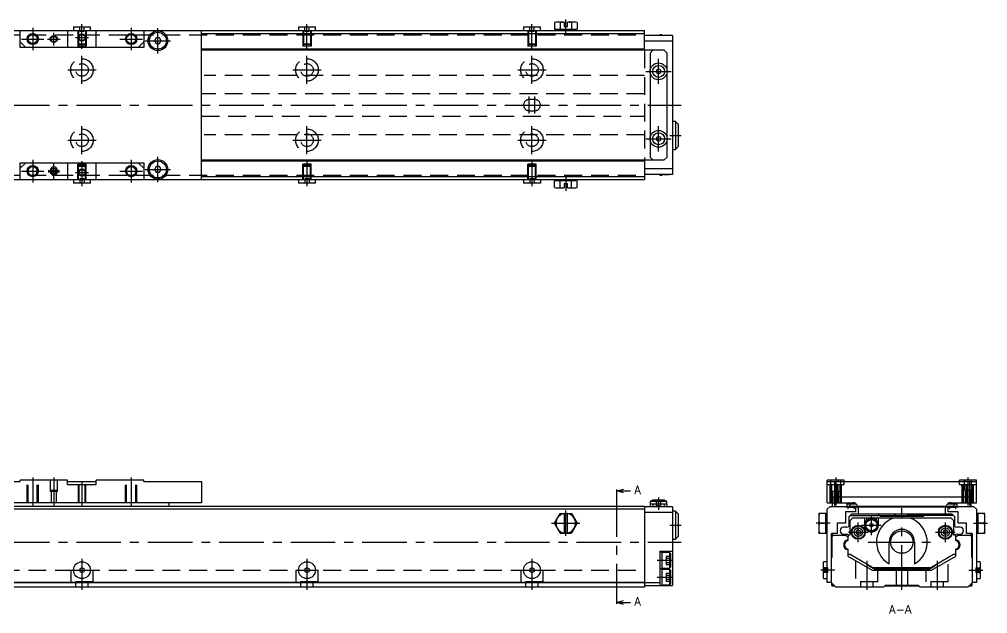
# Model space of a CAD drawing. Extents: x -1 to 684, y -8 to 212.
# Drawn here: x 339.7 to 684, y 0.5 to 212 of the extents above; entities that cross this region are included whole.
import ezdxf

# ---------------------------------------------------------------- set-up
doc = ezdxf.new("R2010")
doc.units = 0
doc.header["$LTSCALE"] = 0.5
doc.linetypes.add('CENTER', pattern=[50.8, 31.75, -6.35, 6.35, -6.35])
doc.linetypes.add('DASHED', pattern=[19.05, 12.7, -6.35])
for name, color, linetype in [('MSM_CENTER', 1, 'CENTER'), ('MSM_CONTINUOUS', 7, 'CONTINUOUS'), ('MSM_DASHED', 4, 'DASHED'), ('MSM_NARROW', 5, 'CONTINUOUS'), ('MSM_PART_NUMBER', 7, 'CONTINUOUS')]:
    doc.layers.add(name, color=color, linetype=linetype)
doc.styles.get("Standard").update_dxf_attribs({"font": 'txt.shx', "height": 1, "bigfont": 'bigfont.shx'})

msp = doc.modelspace()

# ---------------------------------------------------------------- linework, layer by layer
at = {"layer": 'MSM_CENTER'}
for p, q in [((362, 201.49), (362, 210.29)), ((442, 201.49), (442, 210.29)), ((521.99, 201.49), (521.99, 210.29)), ((533.99, 206.97), (533.99, 211.99)), ((344.5, 208.99), (344.5, 200.99)), ((352, 202.74), (352, 207.24)), ((379.5, 208.99), (379.5, 200.99)), ((389, 199.89), (389, 208.89)), ((340.5, 204.99), (348.5, 204.99)), ((349.75, 204.99), (354.25, 204.99)), ((359.69, 205.49), (364.29, 205.49)), ((375.5, 204.99), (383.5, 204.99)), ((384.5, 204.39), (393.5, 204.39)), ((362, 188.99), (362, 198.99)), ((442, 188.99), (442, 198.99)), ((521.99, 188.99), (521.99, 198.99)), ((567, 188.99), (567, 197.99)), ((357, 193.99), (367, 193.99)), ((437, 193.99), (447, 193.99)), ((517, 193.99), (527, 193.99)), ((562.5, 193.49), (571.5, 193.49)), ((521, 178.49), (521, 184.49)), ((523, 178.49), (523, 184.49)), ((106, 181.49), (575, 181.49)), ((362, 163.99), (362, 173.99)), ((442, 163.99), (442, 173.99)), ((521.99, 163.99), (521.99, 173.99)), ((567, 164.99), (567, 173.99)), ((357, 168.99), (367, 168.99)), ((437, 168.99), (447, 168.99)), ((517, 168.99), (527, 168.99)), ((562.5, 169.49), (571.5, 169.49)), ((571, 170.69), (575, 170.69)), ((344.5, 161.99), (344.5, 153.99)), ((379.5, 161.99), (379.5, 153.99)), ((389, 154.09), (389, 163.09)), ((352, 155.24), (352, 160.74)), ((362, 161.49), (362, 152.69)), ((384.5, 158.59), (393.5, 158.59)), ((442, 161.49), (442, 152.69)), ((521.99, 161.49), (521.99, 152.69)), ((340.5, 157.99), (348.5, 157.99)), ((350, 158.24), (354, 158.24)), ((350, 157.99), (354, 157.99)), ((350, 157.74), (354, 157.74)), ((359.69, 157.49), (364.29, 157.49)), ((375.5, 157.99), (383.5, 157.99)), ((533.99, 155.99), (533.99, 150.99)), ((344.5, 49), (344.5, 39)), ((352, 49), (352, 39)), ((379.5, 49), (379.5, 39)), ((629.99, 49), (629.99, 39)), ((676.99, 49), (676.99, 39)), ((362, 47.5), (362, 39)), ((629.49, 47.5), (629.49, 39)), ((677.49, 47.5), (677.49, 39)), ((552, 43.7), (552, 5)), ((567, 41.9), (567, 37.5)), ((653.49, 9), (653.49, 38)), ((533.99, 28.2), (533.99, 37.2)), ((642.69, 28.5), (642.69, 35.5)), ((528.95, 32.7), (539.04, 32.7)), ((571, 32), (575, 32)), ((627.99, 32.7), (622.99, 32.7)), ((637.99, 26), (637.99, 33)), ((639.19, 32), (646.19, 32)), ((668.99, 26), (668.99, 33)), ((678.99, 32.7), (683.99, 32.7)), ((634.49, 29.5), (641.49, 29.5)), ((665.49, 29.5), (672.49, 29.5)), ((106, 26), (575, 26)), ((641.49, 26), (665.49, 26)), ((362, 20), (362, 9)), ((442, 20), (442, 9)), ((521.99, 20), (521.99, 9)), ((566.5, 19.5), (572.2, 19.5)), ((640.99, 19.29), (640.99, 9)), ((665.99, 19.29), (665.99, 9)), ((358, 16), (366, 16)), ((438, 16), (446, 16)), ((517.99, 16), (525.99, 16)), ((629.69, 16), (624.69, 16)), ((677.29, 16), (682.29, 16)), ((566.5, 13.5), (572.2, 13.5))]:
    msp.add_line(p, q, dxfattribs=at)
at = {"layer": 'MSM_CONTINUOUS'}
for p, q in [((530.49, 210.99), (529.95, 210.85)), ((529.95, 210.85), (529.95, 208.49)), ((533.39, 210.99), (530.49, 210.99)), ((531.97, 210.85), (531.97, 208.49)), ((533.39, 210.99), (533.39, 209.49)), ((537.5, 210.99), (534.6, 210.99)), ((534.6, 209.49), (534.6, 210.99)), ((536.02, 210.85), (536.02, 208.49)), ((538.04, 210.85), (537.5, 210.99)), ((538.04, 210.85), (538.04, 208.49)), ((162, 207.99), (562, 207.99)), ((340, 201.99), (340, 207.99)), ((356.9, 207.99), (356.9, 201.99)), ((359, 209.29), (365, 209.29)), ((359, 209.29), (359, 207.99)), ((365, 207.99), (365, 209.29)), ((367.1, 201.99), (367.1, 207.99)), ((384, 207.99), (384, 201.99)), ((404.5, 154.99), (404.5, 207.99)), ((404.5, 206.99), (562, 206.99)), ((438.99, 209.29), (445, 209.29)), ((438.99, 209.29), (438.99, 207.99)), ((445, 207.99), (445, 209.29)), ((519, 209.29), (525, 209.29)), ((519, 209.29), (519, 207.99)), ((525, 207.99), (525, 209.29)), ((529.95, 208.49), (538.04, 208.49)), ((530.49, 208.49), (530.49, 207.99)), ((533.39, 209.49), (534.6, 209.49)), ((537.5, 207.99), (537.5, 208.49)), ((562, 200.99), (562, 207.99)), ((342, 201.99), (340, 203.99)), ((384, 203.99), (382, 201.99)), ((388.42, 205.39), (387.84, 204.39)), ((387.84, 204.39), (388.42, 203.39)), ((389.57, 205.39), (388.42, 205.39)), ((388.42, 203.39), (389.57, 203.39)), ((390.15, 204.39), (389.57, 205.39)), ((389.57, 203.39), (390.15, 204.39)), ((571.99, 206.19), (562, 206.19)), ((571.99, 204.19), (562, 204.19)), ((568.2, 206.44), (567.49, 206.44)), ((567.49, 206.44), (567.49, 206.19)), ((568.2, 206.44), (568.2, 206.19)), ((570.89, 206.24), (568.2, 206.24)), ((570.94, 206.19), (570.89, 206.24)), ((570.89, 206.24), (570.89, 206.19)), ((571.99, 206.19), (571.99, 156.79)), ((384, 201.99), (340, 201.99)), ((404.5, 201.49), (562, 201.49)), ((569, 200.99), (404.5, 200.99)), ((565, 200.99), (563.99, 199.99)), ((563.99, 199.99), (563.99, 162.99)), ((570, 199.99), (569, 200.99)), ((570, 162.99), (570, 199.99)), ((567, 194.36), (566.24, 193.93)), ((566.24, 193.93), (566.24, 193.06)), ((566.24, 193.06), (567, 192.63)), ((567.75, 193.93), (567, 194.36)), ((567, 192.63), (567.75, 193.06)), ((567.75, 193.06), (567.75, 193.93)), ((573, 175.69), (571.99, 175.69)), ((574, 174.69), (573, 175.69)), ((573, 175.69), (573, 165.69)), ((574, 174.69), (574, 166.69)), ((567, 170.36), (566.24, 169.93)), ((566.24, 169.93), (566.24, 169.06)), ((566.24, 169.06), (567, 168.63)), ((567.75, 169.93), (567, 170.36)), ((567, 168.63), (567.75, 169.06)), ((567.75, 169.06), (567.75, 169.93)), ((571.99, 165.69), (573, 165.69)), ((573, 165.69), (574, 166.69)), ((404.5, 161.99), (569, 161.99)), ((562, 161.99), (562, 154.99)), ((563.99, 162.99), (565, 161.99)), ((569, 161.99), (570, 162.99)), ((340, 154.99), (340, 160.99)), ((340, 160.99), (384, 160.99)), ((340, 158.99), (342, 160.99)), ((356.9, 160.99), (356.9, 154.99)), ((367.1, 154.99), (367.1, 160.99)), ((382, 160.99), (384, 158.99)), ((384, 160.99), (384, 154.99)), ((388.42, 159.59), (387.84, 158.59)), ((387.84, 158.59), (388.42, 157.59)), ((389.57, 159.59), (388.42, 159.59)), ((390.15, 158.59), (389.57, 159.59)), ((389.57, 157.59), (390.15, 158.59)), ((562, 161.5), (404.5, 161.5)), ((571.99, 158.79), (562, 158.79)), ((162, 154.99), (562, 154.99)), ((350.75, 158.24), (350.75, 157.74)), ((353.25, 157.74), (353.25, 158.24)), ((359, 154.99), (359, 153.69)), ((365, 153.69), (365, 154.99)), ((388.42, 157.59), (389.57, 157.59)), ((562, 155.99), (404.5, 155.99)), ((438.99, 154.99), (438.99, 153.69)), ((445, 153.69), (445, 154.99)), ((519, 154.99), (519, 153.69)), ((525, 154.99), (525, 153.69)), ((530.49, 154.99), (530.49, 154.49)), ((537.5, 154.49), (537.5, 154.99)), ((571.99, 156.79), (562, 156.79)), ((567.49, 156.79), (567.49, 156.54)), ((567.49, 156.54), (568.2, 156.54)), ((568.2, 156.79), (568.2, 156.54)), ((568.2, 156.74), (570.89, 156.74)), ((570.89, 156.79), (570.89, 156.74)), ((570.89, 156.74), (570.94, 156.79)), ((365, 153.69), (359, 153.69)), ((445, 153.69), (438.99, 153.69)), ((525, 153.69), (519, 153.69)), ((529.95, 152.14), (529.95, 154.49)), ((538.04, 154.49), (529.95, 154.49)), ((529.95, 152.14), (530.49, 151.99)), ((530.49, 151.99), (533.39, 151.99)), ((531.97, 152.14), (531.97, 154.49)), ((534.6, 153.49), (533.39, 153.49)), ((533.39, 153.49), (533.39, 151.99)), ((534.6, 151.99), (534.6, 153.49)), ((534.6, 151.99), (537.5, 151.99)), ((536.02, 152.14), (536.02, 154.49)), ((537.5, 151.99), (538.04, 152.14)), ((538.04, 152.14), (538.04, 154.49)), ((319.5, 47.5), (340, 47.5)), ((356.9, 48), (340, 48)), ((340, 47.5), (340, 48)), ((356.9, 46.5), (356.9, 48)), ((356.9, 47.5), (367.1, 47.5)), ((356.9, 46.5), (367.1, 46.5)), ((384, 48), (367.1, 48)), ((367.1, 46.5), (367.1, 48)), ((384, 47.5), (384, 48)), ((384, 47.5), (404.5, 47.5)), ((404.5, 47.5), (404.5, 40)), ((552, 44.2), (554.5, 44.87)), ((632.99, 48), (626.99, 48)), ((626.99, 40), (626.99, 48)), ((626.99, 47.5), (679.99, 47.5)), ((630.99, 47.5), (630.99, 48)), ((632.99, 47.5), (632.99, 48)), ((679.99, 48), (673.99, 48)), ((673.99, 47.5), (673.99, 48)), ((675.99, 47.5), (675.99, 48)), ((679.99, 40), (679.99, 48)), ((552, 44.7), (552, 43.7)), ((554.5, 43.53), (552, 44.2)), ((552, 44.2), (557, 44.2)), ((628.99, 42), (628.99, 40)), ((677.99, 42), (628.99, 42)), ((677.99, 40), (677.99, 42)), ((562, 38.7), (162, 38.7)), ((404.5, 40), (319.5, 40)), ((393, 38.7), (393, 40)), ((562, 38.7), (562, 10)), ((562, 38.6), (570, 38.6)), ((571.99, 38.5), (562, 38.5)), ((564, 40.4), (563.99, 38.6)), ((563.99, 39.6), (570, 39.6)), ((564.86, 40.9), (564, 40.4)), ((569.99, 40.4), (564, 40.4)), ((569.13, 40.9), (564.86, 40.9)), ((565, 39.6), (565, 38.6)), ((567.99, 38.6), (567.99, 38.5)), ((569, 39.6), (569, 38.6)), ((569.99, 40.4), (569.13, 40.9)), ((570, 38.5), (569.99, 40.4)), ((571.99, 38.5), (571.99, 10.5)), ((626.99, 40), (635.99, 40)), ((626.99, 37.7), (627.99, 38.7)), ((627.99, 38.7), (633.5, 38.7)), ((628.79, 38.7), (628.79, 40)), ((633.5, 38.7), (633.5, 38.5)), ((633.5, 38.5), (673.49, 38.5)), ((633.99, 39.6), (633.99, 38.5)), ((633.99, 39.6), (637.19, 39.6)), ((672.99, 38.6), (633.99, 38.6)), ((634.29, 38.5), (634.29, 37.95)), ((634.29, 37.95), (634.4, 37.95)), ((634.4, 37.95), (634.4, 38.45)), ((634.4, 38.45), (636.39, 38.45)), ((634.99, 39.6), (634.99, 38.6)), ((636.39, 38.45), (636.39, 37.95)), ((636.39, 37.95), (636.5, 37.95)), ((636.5, 38.3), (637, 38.3)), ((636.5, 37.95), (636.5, 38.3)), ((637, 38.3), (637, 36.7)), ((637.99, 38), (637.99, 36)), ((668.99, 36), (668.99, 38)), ((669.79, 39.6), (672.99, 39.6)), ((669.99, 38.3), (670.49, 38.3)), ((669.99, 36.7), (669.99, 38.3)), ((670.49, 38.3), (670.49, 37.95)), ((670.49, 37.95), (670.58, 37.95)), ((670.58, 37.95), (670.58, 38.45)), ((670.58, 38.45), (672.58, 38.45)), ((670.99, 40), (679.99, 40)), ((671.99, 39.6), (671.99, 38.6)), ((672.58, 38.45), (672.58, 37.95)), ((672.58, 37.95), (672.68, 37.95)), ((672.68, 37.95), (672.68, 38.5)), ((672.99, 39.6), (672.99, 38.5)), ((673.49, 38.5), (673.49, 38.7)), ((673.49, 38.7), (678.99, 38.7)), ((678.19, 38.7), (678.19, 40)), ((678.99, 38.7), (679.99, 37.7)), ((562, 37.7), (162, 37.7)), ((529.95, 32.7), (531.97, 36.2)), ((531.97, 36.2), (536.02, 36.2)), ((533.39, 36.2), (533.39, 29.2)), ((534.6, 29.2), (534.6, 36.2)), ((536.02, 36.2), (538.04, 32.7)), ((571.99, 36.5), (562, 36.5)), ((573, 37), (571.99, 37)), ((574, 36), (573, 37)), ((573, 37), (573, 27)), ((574, 36), (574, 28)), ((623.99, 36.15), (624, 36.2)), ((623.99, 36.15), (623.99, 29.25)), ((626.99, 36.2), (624, 36.2)), ((626.49, 29.2), (626.49, 36.2)), ((626.99, 11.6), (626.99, 37.7)), ((637, 36.7), (633.5, 36.7)), ((633.5, 36.7), (633.5, 32.7)), ((635.69, 36), (634.69, 35)), ((634.69, 35), (634.69, 31.59)), ((635.99, 34.5), (634.99, 33.5)), ((635.19, 35.5), (655.73, 35.5)), ((635.69, 36), (671.29, 36)), ((670.99, 34.5), (635.99, 34.5)), ((640.19, 34.5), (640.19, 32)), ((640.99, 33.69), (640.99, 34.5)), ((644.39, 34.5), (644.39, 33.69)), ((645.89, 35.1), (644.99, 36)), ((645.19, 32), (645.19, 34.5)), ((661.09, 35.1), (645.89, 35.1)), ((671.79, 35.5), (655.73, 35.5)), ((661.99, 36), (661.09, 35.1)), ((673.49, 36.7), (669.99, 36.7)), ((671.99, 33.5), (670.99, 34.5)), ((672.29, 35), (671.29, 36)), ((672.29, 31.59), (672.29, 35)), ((673.49, 32.7), (673.49, 36.7)), ((679.99, 37.7), (679.99, 11.6)), ((682.98, 36.2), (679.99, 36.2)), ((680.49, 36.2), (680.49, 29.2)), ((682.98, 36.2), (682.99, 36.15)), ((682.99, 29.25), (682.99, 36.15)), ((531.97, 29.2), (529.95, 32.7)), ((538.04, 32.7), (536.02, 29.2)), ((624.14, 32.7), (626.49, 32.7)), ((630.49, 32.7), (630.49, 29)), ((633.5, 32.7), (630.49, 32.7)), ((633.99, 31.3), (632.79, 31.3)), ((634.99, 33.5), (634.99, 28.42)), ((671.99, 28.42), (671.99, 33.5)), ((674.19, 31.3), (672.99, 31.3)), ((676.49, 32.7), (673.49, 32.7)), ((676.49, 29), (676.49, 32.7)), ((682.84, 32.7), (680.49, 32.7)), ((531.97, 29.2), (536.02, 29.2)), ((573, 27), (574, 28)), ((624, 29.2), (623.99, 29.25)), ((624, 29.2), (626.99, 29.2)), ((628.49, 11.5), (628.49, 29)), ((630.49, 29), (628.49, 29)), ((628.54, 29), (628.54, 20.5)), ((628.64, 29), (628.64, 20.6)), ((628.69, 28), (629.19, 28.5)), ((628.69, 20.65), (628.69, 28)), ((628.79, 28.1), (628.79, 29)), ((629.19, 28.5), (633.59, 28.5)), ((632.79, 28.8), (633.69, 28.8)), ((633.59, 28.5), (634.29, 27.8)), ((634.29, 27.8), (634.29, 26.55)), ((634.99, 28.42), (634.47, 28.42)), ((637.99, 30.37), (637.24, 29.93)), ((637.24, 29.93), (637.24, 29.07)), ((637.24, 29.07), (637.99, 28.63)), ((638.74, 29.93), (637.99, 30.37)), ((637.99, 28.63), (638.74, 29.07)), ((638.74, 29.93), (638.74, 29.07)), ((668.99, 30.37), (668.24, 29.93)), ((668.24, 29.93), (668.24, 29.07)), ((668.24, 29.07), (668.99, 28.63)), ((669.74, 29.93), (668.99, 30.37)), ((668.99, 28.63), (669.74, 29.07)), ((669.74, 29.93), (669.74, 29.07)), ((672.51, 28.42), (671.99, 28.42)), ((672.69, 27.8), (673.39, 28.5)), ((672.69, 26.55), (672.69, 27.8)), ((673.29, 28.8), (674.19, 28.8)), ((673.39, 28.5), (677.79, 28.5)), ((678.49, 29), (676.49, 29)), ((677.79, 28.5), (678.29, 28)), ((678.19, 28.1), (678.19, 29)), ((678.29, 28), (678.29, 20.65)), ((678.34, 29), (678.34, 20.6)), ((678.44, 29), (678.44, 20.5)), ((678.49, 29), (678.49, 11.5)), ((679.99, 29.2), (682.98, 29.2)), ((682.99, 29.25), (682.98, 29.2)), ((571.99, 27), (573, 27)), ((628.64, 25), (628.54, 25)), ((648.99, 18.21), (648.99, 26)), ((657.99, 26), (657.99, 18.21)), ((678.34, 25), (678.44, 25)), ((567.49, 22.75), (571.99, 22.75)), ((567.49, 22.75), (567.49, 10.5)), ((568.2, 22.45), (567.49, 22.45)), ((568.2, 22.45), (568.2, 16.55)), ((570.89, 22.25), (568.2, 22.25)), ((571.2, 21.94), (570.89, 22.25)), ((570.89, 22.25), (570.89, 16.75)), ((571.2, 21.94), (571.2, 17.06)), ((634.29, 23.45), (634.29, 20.95)), ((634.29, 20.95), (642.91, 15.97)), ((634.74, 21.66), (635.14, 21.66)), ((635.14, 21.66), (643.22, 17)), ((663.76, 17), (671.84, 21.66)), ((664.07, 15.97), (672.69, 20.95)), ((671.84, 21.66), (672.24, 21.66)), ((672.69, 20.95), (672.69, 23.45)), ((626.99, 19), (625.69, 19)), ((625.69, 13), (625.69, 19)), ((628.49, 20.45), (628.69, 20.65)), ((641.82, 17.39), (643.59, 16.5)), ((663.39, 16.5), (665.16, 17.39)), ((678.29, 20.65), (678.49, 20.45)), ((681.29, 19), (679.99, 19)), ((681.29, 19), (681.29, 13)), ((362, 16.87), (361.25, 16.43)), ((361.25, 16.43), (361.25, 15.57)), ((361.25, 15.57), (362, 15.13)), ((362.75, 16.43), (362, 16.87)), ((362, 15.13), (362.75, 15.57)), ((362.75, 16.43), (362.75, 15.57)), ((442, 16.87), (441.24, 16.43)), ((441.24, 16.43), (441.24, 15.57)), ((441.24, 15.57), (442, 15.13)), ((442.75, 16.43), (442, 16.87)), ((442, 15.13), (442.75, 15.57)), ((442.75, 16.43), (442.75, 15.57)), ((521.99, 16.87), (521.25, 16.43)), ((521.25, 16.43), (521.25, 15.57)), ((521.25, 15.57), (521.99, 15.13)), ((522.75, 16.43), (521.99, 16.87)), ((521.99, 15.13), (522.75, 15.57)), ((522.75, 16.43), (522.75, 15.57)), ((567.49, 16.55), (568.2, 16.55)), ((568.2, 16.45), (567.49, 16.45)), ((568.2, 16.75), (570.89, 16.75)), ((568.2, 16.45), (568.2, 10.55)), ((570.89, 16.25), (568.2, 16.25)), ((570.89, 16.75), (571.2, 17.06)), ((571.2, 15.94), (570.89, 16.25)), ((570.89, 16.25), (570.89, 10.75)), ((571.2, 15.94), (571.2, 11.06)), ((642.91, 15.97), (664.07, 15.97)), ((643.22, 17), (663.76, 17)), ((643.59, 16.5), (663.39, 16.5)), ((562, 11.6), (162, 11.6)), ((567.49, 11.5), (162, 11.5)), ((562, 10.5), (571.99, 10.5)), ((567.49, 10.55), (568.2, 10.55)), ((568.2, 10.75), (570.89, 10.75)), ((570.89, 10.75), (571.2, 11.06)), ((625.69, 13), (626.99, 13)), ((628.49, 11.6), (626.99, 11.6)), ((629.99, 10), (628.49, 11.5)), ((628.54, 11.45), (628.54, 10.6)), ((628.64, 10.6), (628.64, 11.35)), ((629.49, 10.5), (628.74, 10.5)), ((628.74, 10.4), (629.59, 10.4)), ((647.52, 10.5), (647.02, 10)), ((647.42, 10.4), (659.56, 10.4)), ((659.46, 10.5), (647.52, 10.5)), ((659.96, 10), (659.46, 10.5)), ((678.49, 11.5), (676.99, 10)), ((677.39, 10.4), (678.24, 10.4)), ((678.24, 10.5), (677.49, 10.5)), ((678.34, 11.35), (678.34, 10.6)), ((678.44, 10.6), (678.44, 11.45)), ((679.99, 11.6), (678.49, 11.6)), ((679.99, 13), (681.29, 13)), ((562, 10), (162, 10)), ((647.02, 10), (629.99, 10)), ((676.99, 10), (659.96, 10)), ((552, 4.5), (554.5, 5.17)), ((552, 5), (552, 4)), ((554.5, 3.83), (552, 4.5)), ((552, 4.5), (557, 4.5))]:
    msp.add_line(p, q, dxfattribs=at)
for centre, radius in [((344.5, 204.99), 1.62), ((362, 205.49), 1.06), ((379.5, 204.99), 1.62), ((389, 204.39), 3.5), ((389, 204.39), 3), ((352, 204.99), 1.25), ((352, 204.99), 1), ((567, 193.49), 3), ((567, 193.49), 2.13), ((567, 169.49), 3), ((567, 169.49), 2.13), ((389, 158.59), 3.5), ((344.5, 157.99), 1.62), ((352, 157.99), 1), ((362, 157.49), 1.06), ((379.5, 157.99), 1.62), ((389, 158.59), 3), ((637.99, 29.5), 2.5), ((637.99, 29.5), 2.25), ((637.99, 29.5), 1.5), ((642.69, 32), 2.4), ((642.69, 32), 2), ((642.69, 32), 0.6), ((668.99, 29.5), 2.5), ((668.99, 29.5), 2.25), ((668.99, 29.5), 1.5), ((653.49, 26), 4), ((362, 16), 3), ((442, 16), 3), ((521.99, 16), 3)]:
    msp.add_circle(centre, radius, dxfattribs=at)
for centre, radius, start, end in [((531, 207.14), 3.86, 90.5706, 105.7723), ((530.93, 207.13), 3.86, 74.2309, 89.4262), ((534.17, 194.83), 16.17, 92.7561, 97.8123), ((533.82, 194.83), 16.17, 82.1877, 87.2439), ((537.06, 207.13), 3.86, 90.5738, 105.7691), ((536.99, 207.14), 3.86, 74.2277, 89.4294), ((352, 158.24), 1.25, 0, 180), ((352, 157.74), 1.25, 180, 0), ((531, 155.85), 3.86, 254.2277, 269.4294), ((530.93, 155.85), 3.86, 270.5738, 285.7691), ((534.17, 168.16), 16.17, 262.1877, 267.2439), ((533.82, 168.16), 16.17, 272.7561, 277.8123), ((537.06, 155.85), 3.86, 254.2309, 269.4262), ((536.99, 155.85), 3.86, 270.5706, 285.7723), ((635.99, 38), 2, 17.4576, 90), ((635.99, 38), 2, 0, 14.4775), ((670.99, 38), 2, 165.5225, 180), ((670.99, 38), 2, 90, 162.5424), ((533.99, 32.7), 3.5, 99.8709, 260.1291), ((533.99, 32.7), 3.5, 279.8709, 80.1291), ((635.3, 34.39), 11.31, 170.8086, 179.713), ((635.3, 34.51), 11.31, 180.2886, 189.1898), ((653.49, 26), 9, 109.1881, 240), ((651.27, 33.44), 2.06, 90.4769, 126.2593), ((655.74, 34.4), 1.1, 90.5561, 140.4347), ((655.71, 33.44), 2.06, 53.6474, 89.5445), ((653.49, 26), 9, 300, 70.8119), ((671.68, 34.39), 11.31, 0.287, 9.1914), ((671.68, 34.51), 11.31, 350.8102, 359.7114), ((635.3, 30.89), 11.31, 170.8102, 179.7114), ((632.79, 30.05), 1.25, 90, 270), ((633.99, 32.3), 1, 270, 0), ((642.69, 32), 2.5, 180, 0), ((672.99, 32.3), 1, 180, 270), ((674.19, 30.05), 1.25, 270, 90), ((671.68, 30.89), 11.31, 0.2886, 9.1898), ((635.3, 31.01), 11.31, 180.287, 189.1914), ((631.49, 29), 2.75, 180, 190.9425), ((633.69, 27.8), 1, 38.3161, 90), ((634.75, 28), 0.5, 123.7236, 204.0908), ((653.49, 26), 4.5, 0, 180), ((673.29, 27.8), 1, 90, 141.6839), ((672.23, 28), 0.5, 335.9092, 56.2764), ((675.49, 29), 2.75, 349.0575, 0), ((671.68, 31.01), 11.31, 350.8086, 359.713), ((634.61, 25), 1.8, 100.0787, 259.9213), ((634.69, 25), 1.6, 104.4775, 255.5225), ((672.38, 25), 1.8, 280.0787, 79.9213), ((672.29, 25), 1.6, 284.4775, 75.5225), ((634.74, 22.16), 0.5, 205.8419, 270), ((672.24, 22.16), 0.5, 270, 334.1581), ((643.1, 20), 2.65, 223.295, 256.765), ((653.49, 26), 14.5, 213.8184, 216.42), ((663.88, 20), 2.65, 283.235, 316.705), ((653.49, 26), 14.5, 323.58, 326.1816), ((678.79, 15.97), 0.5, 127.5895, 232.4105), ((628.74, 10.6), 0.2, 180, 270), ((628.74, 10.6), 0.1, 180, 270), ((678.24, 10.6), 0.2, 270, 360), ((678.24, 10.6), 0.1, 270, 360)]:
    msp.add_arc(centre, radius, start, end, dxfattribs=at)
at = {"layer": 'MSM_DASHED'}
for p, q in [((360.5, 207.99), (360.5, 202.49)), ((360.77, 207.99), (360.77, 202.49)), ((361.25, 207.79), (361.25, 209.29)), ((361.25, 207.79), (362.75, 207.79)), ((362, 207.79), (362, 209.29)), ((362.75, 207.79), (362.75, 209.29)), ((363.22, 207.99), (363.22, 202.49)), ((363.5, 207.99), (363.5, 202.49)), ((440.5, 207.99), (440.5, 202.49)), ((440.77, 207.99), (440.77, 202.49)), ((441.24, 207.79), (441.24, 209.29)), ((441.24, 207.79), (442.75, 207.79)), ((442, 207.79), (442, 209.29)), ((442.75, 207.79), (442.75, 209.29)), ((443.22, 207.99), (443.22, 202.49)), ((443.49, 207.99), (443.49, 202.49)), ((520.5, 207.99), (520.5, 202.49)), ((520.77, 207.99), (520.77, 202.49)), ((521.25, 207.79), (521.25, 209.29)), ((521.25, 207.79), (522.75, 207.79)), ((521.99, 207.79), (521.99, 209.29)), ((522.75, 207.79), (522.75, 209.29)), ((523.22, 207.99), (523.22, 202.49)), ((523.5, 207.99), (523.5, 202.49)), ((162, 206.49), (562, 206.49)), ((360.77, 202.99), (360.5, 203.26)), ((360.5, 203.26), (363.5, 203.26)), ((363.22, 202.99), (363.5, 203.26)), ((440.77, 202.99), (440.5, 203.26)), ((440.5, 203.26), (443.49, 203.26)), ((443.22, 202.99), (443.49, 203.26)), ((520.77, 202.99), (520.5, 203.26)), ((520.5, 203.26), (523.5, 203.26)), ((523.22, 202.99), (523.5, 203.26)), ((363.5, 202.49), (360.5, 202.49)), ((363.22, 202.99), (360.77, 202.99)), ((443.49, 202.49), (440.5, 202.49)), ((443.22, 202.99), (440.77, 202.99)), ((523.5, 202.49), (520.5, 202.49)), ((523.22, 202.99), (520.77, 202.99)), ((562, 200.99), (562, 161.99)), ((562, 192.07), (405.5, 192.07)), ((562, 185.49), (404.5, 185.49)), ((523, 183.49), (521, 183.49)), ((521, 179.49), (523, 179.49)), ((404.5, 177.49), (562, 177.49)), ((562, 170.91), (405.5, 170.91)), ((363.5, 160.49), (360.5, 160.49)), ((360.5, 154.99), (360.5, 160.49)), ((360.77, 159.99), (360.5, 159.72)), ((360.5, 159.72), (363.5, 159.72)), ((360.77, 154.99), (360.77, 160.49)), ((363.22, 159.99), (360.77, 159.99)), ((363.22, 154.99), (363.22, 160.49)), ((363.22, 159.99), (363.5, 159.72)), ((363.5, 154.99), (363.5, 160.49)), ((443.49, 160.49), (440.5, 160.49)), ((440.5, 154.99), (440.5, 160.49)), ((440.77, 159.99), (440.5, 159.72)), ((440.5, 159.72), (443.49, 159.72)), ((440.77, 154.99), (440.77, 160.49)), ((443.22, 159.99), (440.77, 159.99)), ((443.22, 154.99), (443.22, 160.49)), ((443.22, 159.99), (443.49, 159.72)), ((443.49, 154.99), (443.49, 160.49)), ((523.5, 160.49), (520.5, 160.49)), ((520.5, 154.99), (520.5, 160.49)), ((520.77, 159.99), (520.5, 159.72)), ((520.5, 159.72), (523.5, 159.72)), ((520.77, 154.99), (520.77, 160.49)), ((523.22, 159.99), (520.77, 159.99)), ((523.22, 154.99), (523.22, 160.49)), ((523.22, 159.99), (523.5, 159.72)), ((523.5, 154.99), (523.5, 160.49)), ((162, 156.49), (562, 156.49)), ((361.25, 155.19), (361.25, 153.69)), ((362.75, 155.19), (361.25, 155.19)), ((362, 155.19), (362, 153.69)), ((362.75, 155.19), (362.75, 153.69)), ((441.24, 155.19), (441.24, 153.69)), ((442.75, 155.19), (441.24, 155.19)), ((442, 155.19), (442, 153.69)), ((442.75, 155.19), (442.75, 153.69)), ((519, 154.99), (519, 154.99)), ((521.25, 155.19), (521.25, 153.69)), ((522.75, 155.19), (521.25, 155.19)), ((521.99, 155.19), (521.99, 153.69)), ((522.75, 155.19), (522.75, 153.69)), ((342.5, 40), (342.5, 48)), ((342.87, 40), (342.87, 48)), ((346.12, 40), (346.12, 48)), ((346.5, 40), (346.5, 48)), ((350.75, 48), (350.75, 44)), ((353.25, 44), (353.25, 48)), ((360.7, 46.5), (360.7, 40)), ((360.94, 46.5), (360.94, 40)), ((363.05, 46.5), (363.05, 40)), ((363.3, 46.5), (363.3, 40)), ((377.5, 40), (377.5, 48)), ((377.87, 40), (377.87, 48)), ((381.12, 40), (381.12, 48)), ((381.5, 40), (381.5, 48)), ((626.99, 46.5), (632.99, 46.5)), ((627.99, 40), (627.99, 48)), ((628.19, 46.5), (628.19, 40)), ((628.24, 44), (628.24, 48)), ((628.37, 40), (628.37, 48)), ((628.43, 46.5), (628.43, 40)), ((630.55, 46.5), (630.55, 40)), ((630.79, 46.5), (630.79, 40)), ((631.61, 40), (631.61, 48)), ((631.74, 44), (631.74, 48)), ((631.99, 40), (631.99, 48)), ((632.99, 46.5), (632.99, 47.5)), ((673.99, 46.5), (673.99, 47.5)), ((673.99, 46.5), (679.99, 46.5)), ((674.99, 40), (674.99, 48)), ((675.37, 40), (675.37, 48)), ((675.74, 44.5), (675.74, 48)), ((676.19, 46.5), (676.19, 40)), ((676.43, 46.5), (676.43, 40)), ((678.24, 44.5), (678.24, 48)), ((678.55, 46.5), (678.55, 40)), ((678.61, 40), (678.61, 48)), ((678.79, 46.5), (678.79, 40)), ((678.99, 40), (678.99, 48)), ((350.75, 44.5), (353.25, 44.5)), ((353.25, 44), (350.75, 44)), ((351, 44.5), (351, 40)), ((353, 40), (353, 44.5)), ((631.74, 44), (628.24, 44)), ((628.99, 40), (628.99, 44)), ((630.99, 40), (630.99, 44)), ((675.74, 44.5), (678.24, 44.5)), ((675.99, 44.5), (675.99, 40)), ((677.99, 44.5), (677.99, 40)), ((566.24, 38.9), (566.24, 40.9)), ((566.24, 38.9), (567.75, 38.9)), ((567, 38.9), (567, 40.9)), ((567.75, 38.9), (567.75, 40.9)), ((569.7, 20.94), (571.2, 20.94)), ((569.7, 20.94), (569.7, 18.06)), ((567.49, 19.5), (571.2, 19.5)), ((569.7, 20.22), (571.2, 20.22)), ((569.7, 18.78), (571.2, 18.78)), ((569.7, 18.06), (571.2, 18.06)), ((636.99, 19.39), (636.99, 11.8)), ((669.99, 11.8), (669.99, 19.39)), ((162, 15.97), (562, 15.97)), ((358, 15.97), (358, 11.8)), ((366, 11.8), (366, 15.97)), ((438, 15.97), (438, 11.8)), ((446, 11.8), (446, 15.97)), ((517.99, 15.97), (517.99, 11.8)), ((525.99, 11.8), (525.99, 15.97)), ((569.7, 14.94), (571.2, 14.94)), ((569.7, 14.94), (569.7, 12.06)), ((569.7, 14.22), (571.2, 14.22)), ((627.19, 16.87), (625.69, 16.87)), ((627.19, 16.43), (625.69, 16.43)), ((627.19, 15.57), (625.69, 15.57)), ((627.19, 15.13), (625.69, 15.13)), ((627.19, 15.13), (627.19, 16.87)), ((644.99, 11.8), (644.99, 15.97)), ((651.5, 15.97), (651.5, 10.5)), ((655.5, 15.97), (655.5, 10.5)), ((661.99, 15.97), (661.99, 11.8)), ((679.79, 16.87), (681.29, 16.87)), ((679.79, 16.87), (679.79, 15.13)), ((679.79, 16.43), (681.29, 16.43)), ((679.79, 15.57), (681.29, 15.57)), ((679.79, 15.13), (681.29, 15.13)), ((366, 11.8), (358, 11.8)), ((359.75, 11.8), (359.75, 10)), ((364.25, 10), (364.25, 11.8)), ((446, 11.8), (438, 11.8)), ((439.75, 11.8), (439.75, 10)), ((444.25, 10), (444.25, 11.8)), ((525.99, 11.8), (517.99, 11.8)), ((519.74, 11.8), (519.74, 10)), ((524.24, 10), (524.24, 11.8)), ((569.7, 12.78), (571.2, 12.78)), ((569.7, 12.06), (571.2, 12.06)), ((644.99, 11.8), (636.99, 11.8)), ((638.74, 11.8), (638.74, 10)), ((643.24, 10), (643.24, 11.8)), ((669.99, 11.8), (661.99, 11.8)), ((663.74, 11.8), (663.74, 10)), ((668.24, 10), (668.24, 11.8))]:
    msp.add_line(p, q, dxfattribs=at)
for centre, radius in [((362, 193.99), 4), ((362, 193.99), 2.25), ((442, 193.99), 4), ((442, 193.99), 2.25), ((521.99, 193.99), 4), ((521.99, 193.99), 2.25), ((362, 168.99), 4), ((442, 168.99), 4), ((521.99, 168.99), 4), ((362, 168.99), 2.25), ((442, 168.99), 2.25), ((521.99, 168.99), 2.25)]:
    msp.add_circle(centre, radius, dxfattribs=at)
for centre, start, end in [((521, 181.49), 90, 270), ((523, 181.49), 270, 90)]:
    msp.add_arc(centre, 2, start, end, dxfattribs=at)
at = {"layer": 'MSM_NARROW'}
for centre, radius in [((344.5, 204.99), 2), ((362, 205.49), 1.3), ((379.5, 204.99), 2), ((344.5, 157.99), 2), ((362, 157.49), 1.3), ((379.5, 157.99), 2)]:
    msp.add_circle(centre, radius, dxfattribs=at)

# ---------------------------------------------------------------- texts
at = {"layer": 'MSM_PART_NUMBER'}
for s, p in [('A', (558.41, 43.07)), ('A', (558.41, 3.37)), ('A-A', (648.94, 0.52))]:
    msp.add_text(s, height=3, dxfattribs=at).set_placement(p)

doc.saveas('drawing.dxf')
